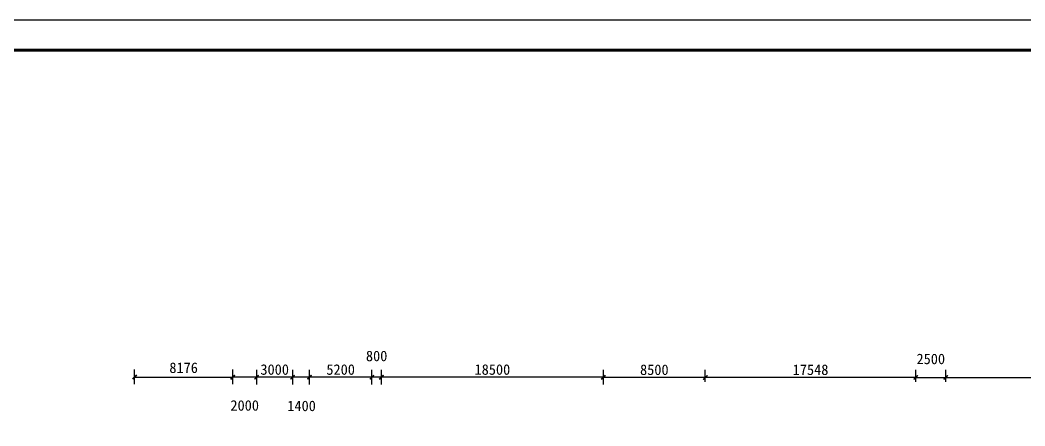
# Model space of a CAD drawing. Header units: millimetres. Extents: x 2456 to 5353, y 685 to 1986.
# Drawn here: x 3585.8 to 3920.9, y 1152.2 to 1287.7 of the extents above; entities that cross this region are included whole.
import ezdxf

# ---------------------------------------------------------------- set-up
doc = ezdxf.new("R2010")
doc.units = ezdxf.units.MM
doc.layers.get('0').update_dxf_attribs({"color": 10})
for name, color, linetype in [('0-外框', 6, 'Continuous'), ('TXT-DIM', 7, 'Continuous'), ('图框', 7, 'Continuous')]:
    doc.layers.add(name, color=color, linetype=linetype)
doc.styles.add('g3.0', font='romans.shx', dxfattribs={"width": 0.75, "height": 3.5, "bigfont": 'hztxt5.shx'})
doc.styles.add('宋体', font='')
doc.styles.get('宋体').set_extended_font_data('SimSun')
doc.dimstyles.new('BLcr250', dxfattribs={"dimtxt": 3.5, "dimasz": 0.01, "dimexe": 2.5, "dimexo": 2, "dimgap": 0.8, "dimtad": 1, "dimdec": 0, "dimlfac": 250, "dimzin": 0, "dimdsep": 46, "dimtxsty": 'g3.0', "dimblk1": '_DIMX', "dimblk2": '_DIMX', "dimsah": 1, "dimcen": 0, "dimclrt": 256, "dimaunit": 1, "dimadec": 0, "dimazin": 0, "dimtfac": 1, "dimtdec": 0, "dimtix": 1, "dimtmove": 2, "dimatfit": 3, "dimldrblk": '_DIMX', "dimfxl": 1, "dimtolj": 1, "dimtzin": 0, "dimarcsym": 0})

# ---------------------------------------------------------------- blocks, each defined once
blk = doc.blocks.new('_DIMX')
at = {"const_width": 50}
blk.add_lwpolyline([(-70, -70), (70, 70)], dxfattribs=at)
blk = doc.blocks.new('*D17')
at = {"layer": 'Defpoints', "color": 0, "linetype": 'Continuous', "transparency": 16777216}
for p in [(3814.28, 1168.42), (3814.28, 1164.91), (3884.47, 1164.91)]:
    blk.add_point(p, dxfattribs=at)
at = {"layer": 'TXT-DIM', "color": 0, "linetype": 'Continuous', "lineweight": -2, "transparency": 16777216}
for p, q in [((3814.28, 1166.91), (3814.28, 1170.92)), ((3884.47, 1166.91), (3884.47, 1170.92)), ((3884.46, 1168.42), (3814.29, 1168.42))]:
    blk.add_line(p, q, dxfattribs=at)
at = {"layer": 'TXT-DIM', "color": 0, "linetype": 'Continuous', "lineweight": -2, "transparency": 16777216, "xscale": 0.01, "yscale": 0.01, "zscale": 0.01, "rotation": 180}
blk.add_blockref('_DIMX', (3814.28, 1168.42), dxfattribs=at)
at = {"layer": 'TXT-DIM', "color": 0, "linetype": 'Continuous', "lineweight": -2, "transparency": 16777216, "xscale": 0.01, "yscale": 0.01, "zscale": 0.01}
blk.add_blockref('_DIMX', (3884.47, 1168.42), dxfattribs=at)
at = {"layer": 'TXT-DIM', "linetype": 'Continuous', "transparency": 16777216, "insert": (3849.37, 1170.97), "char_height": 3.5, "attachment_point": 5, "style": '宋体'}
blk.add_mtext('\\A1;17548', dxfattribs=at)
blk = doc.blocks.new('*D18')
at = {"layer": 'Defpoints', "color": 0, "linetype": 'Continuous', "transparency": 16777216}
for p in [(3894.47, 1168.42), (3884.47, 1164.91), (3894.47, 1164.91)]:
    blk.add_point(p, dxfattribs=at)
at = {"layer": 'TXT-DIM', "color": 0, "linetype": 'Continuous', "lineweight": -2, "transparency": 16777216}
for p, q in [((3884.47, 1166.91), (3884.47, 1170.92)), ((3894.47, 1166.91), (3894.47, 1170.92)), ((3884.48, 1168.42), (3894.46, 1168.42))]:
    blk.add_line(p, q, dxfattribs=at)
at = {"layer": 'TXT-DIM', "color": 0, "linetype": 'Continuous', "lineweight": -2, "transparency": 16777216, "xscale": 0.01, "yscale": 0.01, "zscale": 0.01, "rotation": 180}
blk.add_blockref('_DIMX', (3884.47, 1168.42), dxfattribs=at)
at = {"layer": 'TXT-DIM', "color": 0, "linetype": 'Continuous', "lineweight": -2, "transparency": 16777216, "xscale": 0.01, "yscale": 0.01, "zscale": 0.01}
blk.add_blockref('_DIMX', (3894.47, 1168.42), dxfattribs=at)
at = {"layer": 'TXT-DIM', "linetype": 'Continuous', "transparency": 16777216, "insert": (3889.47, 1174.58), "char_height": 3.5, "attachment_point": 5, "style": '宋体'}
blk.add_mtext('\\A1;2500', dxfattribs=at)
blk = doc.blocks.new('*D19')
at = {"layer": 'Defpoints', "color": 0, "linetype": 'Continuous', "transparency": 16777216}
for p in [(3973.47, 1168.42), (3894.47, 1164.91), (3973.47, 1164.91)]:
    blk.add_point(p, dxfattribs=at)
at = {"layer": 'TXT-DIM', "color": 0, "linetype": 'Continuous', "lineweight": -2, "transparency": 16777216}
for p, q in [((3894.47, 1166.91), (3894.47, 1170.92)), ((3973.47, 1166.91), (3973.47, 1170.92)), ((3894.48, 1168.42), (3973.46, 1168.42))]:
    blk.add_line(p, q, dxfattribs=at)
at = {"layer": 'TXT-DIM', "color": 0, "linetype": 'Continuous', "lineweight": -2, "transparency": 16777216, "xscale": 0.01, "yscale": 0.01, "zscale": 0.01, "rotation": 180}
blk.add_blockref('_DIMX', (3894.47, 1168.42), dxfattribs=at)
at = {"layer": 'TXT-DIM', "color": 0, "linetype": 'Continuous', "lineweight": -2, "transparency": 16777216, "xscale": 0.01, "yscale": 0.01, "zscale": 0.01}
blk.add_blockref('_DIMX', (3973.47, 1168.42), dxfattribs=at)
at = {"layer": 'TXT-DIM', "linetype": 'Continuous', "transparency": 16777216, "insert": (3933.97, 1170.97), "char_height": 3.5, "attachment_point": 5, "style": '宋体'}
blk.add_mtext('\\A1;19750', dxfattribs=at)
blk = doc.blocks.new('*D21')
at = {"layer": 'Defpoints', "color": 0, "linetype": 'Continuous', "transparency": 16777216}
for p in [(3780.28, 1168.42), (3780.28, 1164.91), (3814.28, 1164.91)]:
    blk.add_point(p, dxfattribs=at)
at = {"layer": 'TXT-DIM', "color": 0, "linetype": 'Continuous', "lineweight": -2, "transparency": 16777216}
for p, q in [((3780.28, 1166.91), (3780.28, 1170.92)), ((3814.28, 1166.91), (3814.28, 1170.92)), ((3814.27, 1168.42), (3780.29, 1168.42))]:
    blk.add_line(p, q, dxfattribs=at)
at = {"layer": 'TXT-DIM', "color": 0, "linetype": 'Continuous', "lineweight": -2, "transparency": 16777216, "xscale": 0.01, "yscale": 0.01, "zscale": 0.01, "rotation": 180}
blk.add_blockref('_DIMX', (3780.28, 1168.42), dxfattribs=at)
at = {"layer": 'TXT-DIM', "color": 0, "linetype": 'Continuous', "lineweight": -2, "transparency": 16777216, "xscale": 0.01, "yscale": 0.01, "zscale": 0.01}
blk.add_blockref('_DIMX', (3814.28, 1168.42), dxfattribs=at)
at = {"layer": 'TXT-DIM', "linetype": 'Continuous', "transparency": 16777216, "insert": (3797.28, 1170.97), "char_height": 3.5, "attachment_point": 5, "style": '宋体'}
blk.add_mtext('\\A1;8500', dxfattribs=at)
blk = doc.blocks.new('*D24')
at = {"layer": 'Defpoints', "color": 0, "linetype": 'Continuous', "transparency": 16777216}
for p in [(3656.68, 1168.49), (3656.68, 1164.13), (3664.68, 1164.13)]:
    blk.add_point(p, dxfattribs=at)
at = {"layer": 'TXT-DIM', "color": 0, "linetype": 'Continuous', "lineweight": -2, "transparency": 16777216}
for p, q in [((3656.68, 1166.13), (3656.68, 1170.99)), ((3664.68, 1166.13), (3664.68, 1170.99)), ((3664.67, 1168.49), (3656.69, 1168.49))]:
    blk.add_line(p, q, dxfattribs=at)
at = {"layer": 'TXT-DIM', "color": 0, "linetype": 'Continuous', "lineweight": -2, "transparency": 16777216, "xscale": 0.01, "yscale": 0.01, "zscale": 0.01, "rotation": 180}
blk.add_blockref('_DIMX', (3656.68, 1168.49), dxfattribs=at)
at = {"layer": 'TXT-DIM', "color": 0, "linetype": 'Continuous', "lineweight": -2, "transparency": 16777216, "xscale": 0.01, "yscale": 0.01, "zscale": 0.01}
blk.add_blockref('_DIMX', (3664.68, 1168.49), dxfattribs=at)
at = {"layer": 'TXT-DIM', "linetype": 'Continuous', "transparency": 16777216, "insert": (3660.68, 1159.05), "char_height": 3.5, "attachment_point": 5, "style": '宋体'}
blk.add_mtext('\\A1;2000', dxfattribs=at)
blk = doc.blocks.new('*D25')
at = {"layer": 'Defpoints', "color": 0, "linetype": 'Continuous', "transparency": 16777216}
for p in [(3656.68, 1168.56), (3623.97, 1164.13), (3656.68, 1164.13)]:
    blk.add_point(p, dxfattribs=at)
at = {"layer": 'TXT-DIM', "color": 0, "linetype": 'Continuous', "lineweight": -2, "transparency": 16777216}
for p, q in [((3623.97, 1166.13), (3623.97, 1171.06)), ((3656.68, 1166.13), (3656.68, 1171.06)), ((3623.98, 1168.56), (3656.67, 1168.56))]:
    blk.add_line(p, q, dxfattribs=at)
at = {"layer": 'TXT-DIM', "color": 0, "linetype": 'Continuous', "lineweight": -2, "transparency": 16777216, "xscale": 0.01, "yscale": 0.01, "zscale": 0.01, "rotation": 180}
blk.add_blockref('_DIMX', (3623.97, 1168.56), dxfattribs=at)
at = {"layer": 'TXT-DIM', "color": 0, "linetype": 'Continuous', "lineweight": -2, "transparency": 16777216, "xscale": 0.01, "yscale": 0.01, "zscale": 0.01}
blk.add_blockref('_DIMX', (3656.68, 1168.56), dxfattribs=at)
at = {"layer": 'TXT-DIM', "linetype": 'Continuous', "transparency": 16777216, "insert": (3640.32, 1171.64), "char_height": 3.5, "attachment_point": 5, "style": '宋体'}
blk.add_mtext('\\A1;8176', dxfattribs=at)
blk = doc.blocks.new('*D26')
at = {"layer": 'Defpoints', "color": 0, "linetype": 'Continuous', "transparency": 16777216}
for p in [(3706.28, 1168.49), (3706.28, 1164.12), (3780.28, 1164.12)]:
    blk.add_point(p, dxfattribs=at)
at = {"layer": 'TXT-DIM', "color": 0, "linetype": 'Continuous', "lineweight": -2, "transparency": 16777216}
for p, q in [((3706.28, 1166.12), (3706.28, 1170.99)), ((3780.28, 1166.12), (3780.28, 1170.99)), ((3780.27, 1168.49), (3706.29, 1168.49))]:
    blk.add_line(p, q, dxfattribs=at)
at = {"layer": 'TXT-DIM', "color": 0, "linetype": 'Continuous', "lineweight": -2, "transparency": 16777216, "xscale": 0.01, "yscale": 0.01, "zscale": 0.01, "rotation": 180}
blk.add_blockref('_DIMX', (3706.28, 1168.49), dxfattribs=at)
at = {"layer": 'TXT-DIM', "color": 0, "linetype": 'Continuous', "lineweight": -2, "transparency": 16777216, "xscale": 0.01, "yscale": 0.01, "zscale": 0.01}
blk.add_blockref('_DIMX', (3780.28, 1168.49), dxfattribs=at)
at = {"layer": 'TXT-DIM', "linetype": 'Continuous', "transparency": 16777216, "insert": (3743.28, 1171.04), "char_height": 3.5, "attachment_point": 5, "style": '宋体'}
blk.add_mtext('\\A1;18500', dxfattribs=at)
blk = doc.blocks.new('*D27')
at = {"layer": 'Defpoints', "color": 0, "linetype": 'Continuous', "transparency": 16777216}
for p in [(3676.68, 1168.49), (3676.68, 1164.12), (3682.28, 1164.12)]:
    blk.add_point(p, dxfattribs=at)
at = {"layer": 'TXT-DIM', "color": 0, "linetype": 'Continuous', "lineweight": -2, "transparency": 16777216}
for p, q in [((3676.68, 1166.12), (3676.68, 1170.99)), ((3682.28, 1166.12), (3682.28, 1170.99)), ((3682.27, 1168.49), (3676.69, 1168.49))]:
    blk.add_line(p, q, dxfattribs=at)
at = {"layer": 'TXT-DIM', "color": 0, "linetype": 'Continuous', "lineweight": -2, "transparency": 16777216, "xscale": 0.01, "yscale": 0.01, "zscale": 0.01, "rotation": 180}
blk.add_blockref('_DIMX', (3676.68, 1168.49), dxfattribs=at)
at = {"layer": 'TXT-DIM', "color": 0, "linetype": 'Continuous', "lineweight": -2, "transparency": 16777216, "xscale": 0.01, "yscale": 0.01, "zscale": 0.01}
blk.add_blockref('_DIMX', (3682.28, 1168.49), dxfattribs=at)
at = {"layer": 'TXT-DIM', "linetype": 'Continuous', "transparency": 16777216, "insert": (3679.65, 1158.91), "char_height": 3.5, "attachment_point": 5, "style": '宋体'}
blk.add_mtext('\\A1;1400', dxfattribs=at)
blk = doc.blocks.new('*D28')
at = {"layer": 'Defpoints', "color": 0, "linetype": 'Continuous', "transparency": 16777216}
for p in [(3664.68, 1168.49), (3664.68, 1164.12), (3676.68, 1164.12)]:
    blk.add_point(p, dxfattribs=at)
at = {"layer": 'TXT-DIM', "color": 0, "linetype": 'Continuous', "lineweight": -2, "transparency": 16777216}
for p, q in [((3664.68, 1166.12), (3664.68, 1170.99)), ((3676.68, 1166.12), (3676.68, 1170.99)), ((3676.67, 1168.49), (3664.69, 1168.49))]:
    blk.add_line(p, q, dxfattribs=at)
at = {"layer": 'TXT-DIM', "color": 0, "linetype": 'Continuous', "lineweight": -2, "transparency": 16777216, "xscale": 0.01, "yscale": 0.01, "zscale": 0.01, "rotation": 180}
blk.add_blockref('_DIMX', (3664.68, 1168.49), dxfattribs=at)
at = {"layer": 'TXT-DIM', "color": 0, "linetype": 'Continuous', "lineweight": -2, "transparency": 16777216, "xscale": 0.01, "yscale": 0.01, "zscale": 0.01}
blk.add_blockref('_DIMX', (3676.68, 1168.49), dxfattribs=at)
at = {"layer": 'TXT-DIM', "linetype": 'Continuous', "transparency": 16777216, "insert": (3670.68, 1171.04), "char_height": 3.5, "attachment_point": 5, "style": '宋体'}
blk.add_mtext('\\A1;3000', dxfattribs=at)
blk = doc.blocks.new('*D29')
at = {"layer": 'Defpoints', "color": 0, "linetype": 'Continuous', "transparency": 16777216}
for p in [(3703.08, 1168.49), (3703.08, 1164.12), (3706.28, 1164.12)]:
    blk.add_point(p, dxfattribs=at)
at = {"layer": 'TXT-DIM', "color": 0, "linetype": 'Continuous', "lineweight": -2, "transparency": 16777216}
for p, q in [((3703.08, 1166.12), (3703.08, 1170.99)), ((3706.28, 1166.12), (3706.28, 1170.99)), ((3706.27, 1168.49), (3703.09, 1168.49))]:
    blk.add_line(p, q, dxfattribs=at)
at = {"layer": 'TXT-DIM', "color": 0, "linetype": 'Continuous', "lineweight": -2, "transparency": 16777216, "xscale": 0.01, "yscale": 0.01, "zscale": 0.01, "rotation": 180}
blk.add_blockref('_DIMX', (3703.08, 1168.49), dxfattribs=at)
at = {"layer": 'TXT-DIM', "color": 0, "linetype": 'Continuous', "lineweight": -2, "transparency": 16777216, "xscale": 0.01, "yscale": 0.01, "zscale": 0.01}
blk.add_blockref('_DIMX', (3706.28, 1168.49), dxfattribs=at)
at = {"layer": 'TXT-DIM', "linetype": 'Continuous', "transparency": 16777216, "insert": (3704.68, 1175.57), "char_height": 3.5, "attachment_point": 5, "style": '宋体'}
blk.add_mtext('\\A1;800', dxfattribs=at)
blk = doc.blocks.new('*D30')
at = {"layer": 'Defpoints', "color": 0, "linetype": 'Continuous', "transparency": 16777216}
for p in [(3682.28, 1168.49), (3682.28, 1164.12), (3703.08, 1164.12)]:
    blk.add_point(p, dxfattribs=at)
at = {"layer": 'TXT-DIM', "color": 0, "linetype": 'Continuous', "lineweight": -2, "transparency": 16777216}
for p, q in [((3682.28, 1166.12), (3682.28, 1170.99)), ((3703.08, 1166.12), (3703.08, 1170.99)), ((3703.07, 1168.49), (3682.29, 1168.49))]:
    blk.add_line(p, q, dxfattribs=at)
at = {"layer": 'TXT-DIM', "color": 0, "linetype": 'Continuous', "lineweight": -2, "transparency": 16777216, "xscale": 0.01, "yscale": 0.01, "zscale": 0.01, "rotation": 180}
blk.add_blockref('_DIMX', (3682.28, 1168.49), dxfattribs=at)
at = {"layer": 'TXT-DIM', "color": 0, "linetype": 'Continuous', "lineweight": -2, "transparency": 16777216, "xscale": 0.01, "yscale": 0.01, "zscale": 0.01}
blk.add_blockref('_DIMX', (3703.08, 1168.49), dxfattribs=at)
at = {"layer": 'TXT-DIM', "linetype": 'Continuous', "transparency": 16777216, "insert": (3692.68, 1171.04), "char_height": 3.5, "attachment_point": 5, "style": '宋体'}
blk.add_mtext('\\A1;5200', dxfattribs=at)

msp = doc.modelspace()

# ---------------------------------------------------------------- linework, layer by layer
at = {"layer": '0-外框', "color": 0}
msp.add_lwpolyline([(4255.5615, 693.6999), (4255.5615, 1287.6999), (3414.5615, 1287.6999), (3414.5615, 693.6999)], close=True, dxfattribs=at)
at = {"layer": '图框', "color": 0, "const_width": 1}
msp.add_lwpolyline([(3439.5615, 703.6999), (3439.5615, 1277.6999), (4245.5615, 1277.6999), (4245.5615, 703.6999), (3439.5615, 703.6999)], dxfattribs=at)

# ---------------------------------------------------------------- dimensions: what is measured, and where the dimension line sits
at = {"layer": 'TXT-DIM', "color": 0, "linetype": 'Continuous'}
for base, p1, p2, picture, middle in [((3703.0765, 1168.4917), (3706.2765, 1164.1154), (3703.0765, 1164.1154), '*D29', (3704.6765, 1175.5749)), ((3894.4669, 1168.4169), (3884.4669, 1164.9143), (3894.4669, 1164.9143), '*D18', (3889.4669, 1174.5756)), ((3656.6765, 1168.5601), (3623.973, 1164.1284), (3656.6765, 1164.1284), '*D25', (3640.3247, 1171.6449)), ((3656.6765, 1168.4917), (3664.6765, 1164.1284), (3656.6765, 1164.1284), '*D24', (3660.6765, 1159.0541)), ((3676.6765, 1168.4917), (3682.2765, 1164.1154), (3676.6765, 1164.1154), '*D27', (3679.648, 1158.9141))]:
    dim = msp.add_linear_dim(base=base, p1=p1, p2=p2, dimstyle='BLcr250', override={"dimtxsty": '宋体'}, dxfattribs=at)
    dim.commit()
    dim.dimension.update_dxf_attribs({"geometry": picture, "text_midpoint": middle, "dimtype": 160})
for base, p1, p2, picture, middle in [((3664.6765, 1168.4917), (3676.6765, 1164.1154), (3664.6765, 1164.1154), '*D28', (3670.6765, 1171.0417)), ((3682.2765, 1168.4917), (3703.0765, 1164.1154), (3682.2765, 1164.1154), '*D30', (3692.6765, 1171.0417)), ((3706.2765, 1168.4917), (3780.2765, 1164.1154), (3706.2765, 1164.1154), '*D26', (3743.2765, 1171.0417)), ((3780.2765, 1168.4169), (3814.2765, 1164.9143), (3780.2765, 1164.9143), '*D21', (3797.2765, 1170.9669)), ((3814.2765, 1168.4169), (3884.4669, 1164.9143), (3814.2765, 1164.9143), '*D17', (3849.3717, 1170.9669)), ((3973.4669, 1168.4169), (3894.4669, 1164.9143), (3973.4669, 1164.9143), '*D19', (3933.9669, 1170.9669))]:
    dim = msp.add_linear_dim(base=base, p1=p1, p2=p2, dimstyle='BLcr250', override={"dimtxsty": '宋体'}, dxfattribs=at)
    dim.commit()
    dim.dimension.update_dxf_attribs({"geometry": picture, "text_midpoint": middle})

doc.saveas('drawing.dxf')
